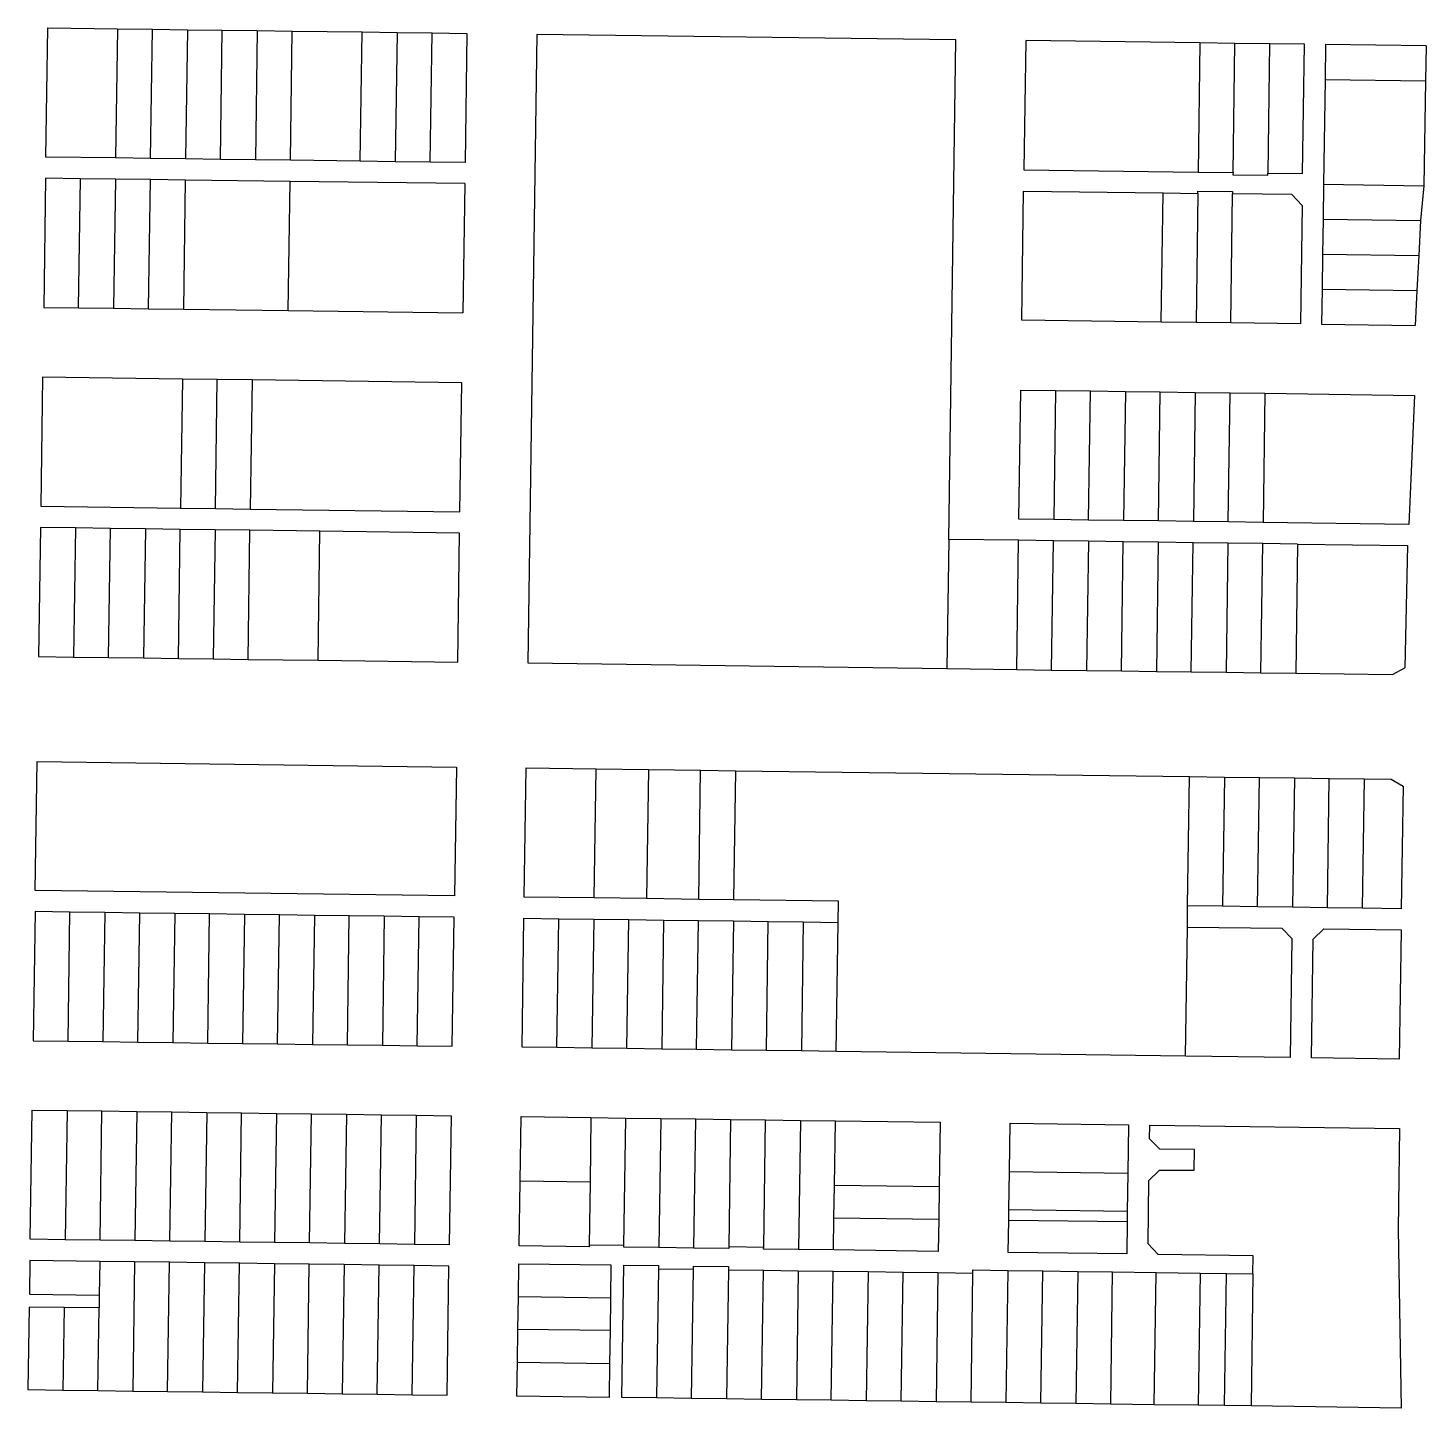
# Model space of a CAD drawing. Header units: inches. Extents: x 486468 to 494399, y 5455955 to 5460553.
# Drawn here: x 493946.4 to 494348.7, y 5456431.3 to 5456828.4 of the extents above; entities that cross this region are included whole.
import ezdxf

# ---------------------------------------------------------------- set-up
doc = ezdxf.new("R2010")
doc.units = ezdxf.units.IN
doc.header["$MEASUREMENT"] = 0
doc.layers.add('ParcelLines', color=10, linetype='Continuous')

msp = doc.modelspace()

# ---------------------------------------------------------------- linework, layer by layer
at = {"layer": 'ParcelLines', "color": 1}
for p, q in [((493951.497, 5456791.28), (493952.047, 5456828.43)), ((493952.047, 5456828.43), (493972.147, 5456828.17)), ((493972.147, 5456828.17), (493982.197, 5456828.041)), ((493981.647, 5456790.881), (493982.197, 5456828.041)), ((493982.197, 5456828.041), (493992.247, 5456827.911)), ((493992.247, 5456827.911), (494002.297, 5456827.781)), ((494002.297, 5456827.781), (494012.347, 5456827.661)), ((494012.347, 5456827.661), (494011.847, 5456790.481)), ((494012.347, 5456827.661), (494022.397, 5456827.531)), ((494022.397, 5456827.531), (494042.497, 5456827.271)), ((494041.997, 5456790.081), (494042.497, 5456827.271)), ((494042.497, 5456827.271), (494052.597, 5456827.141)), ((494052.597, 5456827.141), (494062.647, 5456827.012)), ((494062.647, 5456827.012), (494072.696, 5456826.882)), ((494072.696, 5456826.882), (494072.147, 5456789.682)), ((494092.796, 5456826.582), (494090.198, 5456645.684)), ((494213.396, 5456825.033), (494092.796, 5456826.582)), ((494211.347, 5456681.236), (494213.396, 5456825.033)), ((494233.546, 5456824.784), (494232.996, 5456787.635)), ((494283.645, 5456824.124), (494233.546, 5456824.784)), ((494283.645, 5456824.124), (494283.096, 5456786.966)), ((494293.645, 5456823.995), (494283.645, 5456824.124)), ((494303.645, 5456823.865), (494293.645, 5456823.995)), ((494303.645, 5456823.865), (494303.146, 5456786.686)), ((494313.695, 5456823.735), (494303.645, 5456823.865)), ((494313.146, 5456786.536), (494313.695, 5456823.735)), ((494319.795, 5456823.635), (494319.645, 5456813.585)), ((494348.694, 5456823.275), (494319.795, 5456823.635)), ((494348.694, 5456823.275), (494348.544, 5456813.235)), ((494319.645, 5456813.585), (494319.216, 5456783.436)), ((494319.645, 5456813.585), (494348.544, 5456813.235)), ((494348.544, 5456813.235), (494348.096, 5456783.036)), ((493971.597, 5456791.01), (493951.497, 5456791.28)), ((493981.647, 5456790.881), (493971.597, 5456791.01)), ((493991.697, 5456790.751), (493981.647, 5456790.881)), ((494001.747, 5456790.611), (493991.697, 5456790.751)), ((494011.847, 5456790.481), (494001.747, 5456790.611)), ((494021.897, 5456790.351), (494011.847, 5456790.481)), ((494041.997, 5456790.081), (494021.897, 5456790.351)), ((494052.047, 5456789.951), (494041.997, 5456790.081)), ((494062.097, 5456789.812), (494052.047, 5456789.951)), ((494072.147, 5456789.682), (494062.097, 5456789.812)), ((494232.996, 5456787.635), (494283.096, 5456786.966)), ((494283.096, 5456786.966), (494293.146, 5456786.836)), ((494293.146, 5456786.836), (494293.096, 5456786.186)), ((494303.146, 5456786.086), (494303.146, 5456786.686)), ((494303.146, 5456786.686), (494313.146, 5456786.536)), ((493951.447, 5456785.18), (493950.898, 5456748.031)), ((493961.497, 5456785.05), (493951.447, 5456785.18)), ((493971.547, 5456784.92), (493961.497, 5456785.05)), ((493981.597, 5456784.791), (493971.547, 5456784.92)), ((493991.647, 5456784.661), (493981.597, 5456784.791)), ((494021.797, 5456784.281), (493991.647, 5456784.661)), ((494072.047, 5456783.632), (494021.797, 5456784.281)), ((494072.047, 5456783.632), (494071.497, 5456746.433)), ((494293.096, 5456786.186), (494303.146, 5456786.086)), ((494319.216, 5456783.436), (494319.076, 5456773.386)), ((494319.216, 5456783.436), (494348.096, 5456783.036)), ((494348.096, 5456783.036), (494347.096, 5456772.986)), ((494232.396, 5456744.335), (494232.896, 5456781.485)), ((494232.896, 5456781.485), (494273.046, 5456780.965)), ((494272.446, 5456743.806), (494273.046, 5456780.965)), ((494273.046, 5456780.965), (494283.046, 5456780.836)), ((494283.046, 5456780.836), (494282.496, 5456743.676)), ((494283.046, 5456781.486), (494293.046, 5456781.336)), ((494283.046, 5456780.836), (494283.046, 5456781.486)), ((494292.496, 5456743.546), (494293.046, 5456780.736)), ((494293.046, 5456781.336), (494293.046, 5456780.736)), ((494310.096, 5456780.486), (494293.046, 5456780.736)), ((494313.046, 5456777.386), (494310.096, 5456780.486)), ((494313.046, 5456777.386), (494312.546, 5456743.286)), ((494319.076, 5456773.386), (494318.926, 5456763.336)), ((494319.076, 5456773.386), (494347.096, 5456772.986)), ((494347.096, 5456772.986), (494346.576, 5456762.936)), ((494318.926, 5456763.336), (494318.786, 5456753.236)), ((494318.926, 5456763.336), (494346.576, 5456762.936)), ((494346.576, 5456762.936), (494346.066, 5456752.887)), ((494318.786, 5456753.236), (494318.646, 5456743.186)), ((494318.786, 5456753.236), (494346.066, 5456752.887)), ((494346.066, 5456752.887), (494345.546, 5456742.787)), ((493950.898, 5456748.031), (493960.948, 5456747.901)), ((493960.948, 5456747.901), (493970.998, 5456747.771)), ((493970.998, 5456747.771), (493981.048, 5456747.632)), ((493981.048, 5456747.632), (493991.098, 5456747.502)), ((493991.098, 5456747.502), (494021.248, 5456747.102)), ((494021.248, 5456747.102), (494071.497, 5456746.433)), ((494272.446, 5456743.806), (494232.396, 5456744.335)), ((494282.496, 5456743.676), (494272.446, 5456743.806)), ((494292.496, 5456743.546), (494282.496, 5456743.676)), ((494312.546, 5456743.286), (494292.496, 5456743.546)), ((494318.646, 5456743.186), (494345.546, 5456742.787)), ((493950.598, 5456727.931), (493950.048, 5456690.782)), ((493990.798, 5456727.392), (493950.598, 5456727.931)), ((494000.848, 5456727.262), (493990.798, 5456727.392)), ((494010.898, 5456727.132), (494000.848, 5456727.262)), ((494010.898, 5456727.132), (494010.348, 5456689.983)), ((494071.198, 5456726.333), (494010.898, 5456727.132)), ((494070.648, 5456689.184), (494071.198, 5456726.333)), ((494231.547, 5456687.086), (494232.096, 5456724.235)), ((494232.096, 5456724.235), (494242.096, 5456724.105)), ((494242.096, 5456724.105), (494241.597, 5456686.946)), ((494242.096, 5456724.105), (494252.146, 5456723.965)), ((494251.597, 5456686.816), (494252.146, 5456723.965)), ((494252.146, 5456723.965), (494262.196, 5456723.825)), ((494262.196, 5456723.825), (494261.646, 5456686.687)), ((494262.196, 5456723.825), (494272.196, 5456723.696)), ((494271.696, 5456686.547), (494272.196, 5456723.696)), ((494272.196, 5456723.696), (494282.246, 5456723.556)), ((494282.246, 5456723.556), (494281.746, 5456686.407)), ((494282.246, 5456723.556), (494292.296, 5456723.426)), ((494291.746, 5456686.277), (494292.296, 5456723.426)), ((494292.296, 5456723.426), (494302.346, 5456723.286)), ((494302.346, 5456723.286), (494301.796, 5456686.137)), ((494302.346, 5456723.286), (494345.399, 5456722.705)), ((494345.399, 5456722.705), (494343.724, 5456685.571)), ((493950.048, 5456690.782), (493990.248, 5456690.253)), ((493990.248, 5456690.253), (494000.298, 5456690.123)), ((494000.298, 5456690.123), (494010.348, 5456689.983)), ((494010.348, 5456689.983), (494070.648, 5456689.184)), ((494241.597, 5456686.946), (494231.547, 5456687.086)), ((494251.597, 5456686.816), (494241.597, 5456686.946)), ((494261.646, 5456686.687), (494251.597, 5456686.816)), ((494271.696, 5456686.547), (494261.646, 5456686.687)), ((494281.746, 5456686.407), (494271.696, 5456686.547)), ((494291.746, 5456686.277), (494281.746, 5456686.407)), ((494301.796, 5456686.137), (494291.746, 5456686.277)), ((494343.724, 5456685.571), (494301.796, 5456686.137)), ((493949.998, 5456684.682), (493949.449, 5456647.532)), ((493960.048, 5456684.542), (493949.998, 5456684.682)), ((493970.098, 5456684.413), (493960.048, 5456684.542)), ((493969.549, 5456647.263), (493970.098, 5456684.413)), ((493980.148, 5456684.283), (493970.098, 5456684.413)), ((493980.148, 5456684.283), (493979.599, 5456647.133)), ((493990.198, 5456684.143), (493980.148, 5456684.283)), ((494000.198, 5456684.013), (493990.198, 5456684.143)), ((494000.198, 5456684.013), (493999.698, 5456646.863)), ((494010.248, 5456683.883), (494000.198, 5456684.013)), ((494009.748, 5456646.733), (494010.248, 5456683.883)), ((494030.348, 5456683.613), (494010.248, 5456683.883)), ((494029.848, 5456646.463), (494030.348, 5456683.613)), ((494070.548, 5456683.084), (494030.348, 5456683.613)), ((494070.048, 5456645.934), (494070.548, 5456683.084)), ((494211.347, 5456681.236), (494210.797, 5456644.086)), ((494231.447, 5456680.986), (494211.347, 5456681.236)), ((494230.897, 5456643.786), (494231.447, 5456680.986)), ((494241.497, 5456680.846), (494231.447, 5456680.986)), ((494240.947, 5456643.656), (494241.497, 5456680.846)), ((494251.547, 5456680.717), (494241.497, 5456680.846)), ((494251.547, 5456680.717), (494250.997, 5456643.527)), ((494261.547, 5456680.577), (494251.547, 5456680.717)), ((494261.047, 5456643.397), (494261.547, 5456680.577)), ((494271.597, 5456680.437), (494261.547, 5456680.577)), ((494271.597, 5456680.437), (494271.097, 5456643.257)), ((494281.646, 5456680.307), (494271.597, 5456680.437)), ((494281.097, 5456643.127), (494281.646, 5456680.307)), ((494291.696, 5456680.177), (494281.646, 5456680.307)), ((494291.696, 5456680.177), (494291.147, 5456642.997)), ((494301.696, 5456680.037), (494291.696, 5456680.177)), ((494301.197, 5456642.867), (494301.696, 5456680.037)), ((494311.746, 5456679.897), (494301.696, 5456680.037)), ((494311.746, 5456679.897), (494311.247, 5456642.738)), ((494311.746, 5456679.897), (494343.396, 5456679.488)), ((494343.396, 5456679.488), (494342.587, 5456644.328)), ((493949.449, 5456647.532), (493959.499, 5456647.402)), ((493959.499, 5456647.402), (493969.549, 5456647.263)), ((493969.549, 5456647.263), (493979.599, 5456647.133)), ((493979.599, 5456647.133), (493989.648, 5456647.003)), ((493989.648, 5456647.003), (493999.698, 5456646.863)), ((493999.698, 5456646.863), (494009.748, 5456646.733)), ((494009.748, 5456646.733), (494029.848, 5456646.463)), ((494029.848, 5456646.463), (494070.048, 5456645.934)), ((494090.198, 5456645.684), (494210.797, 5456644.086)), ((494210.797, 5456644.086), (494230.897, 5456643.786)), ((494230.897, 5456643.786), (494240.947, 5456643.656)), ((494240.947, 5456643.656), (494250.997, 5456643.527)), ((494250.997, 5456643.527), (494261.047, 5456643.397)), ((494261.047, 5456643.397), (494271.097, 5456643.257)), ((494271.097, 5456643.257), (494281.097, 5456643.127)), ((494281.097, 5456643.127), (494291.147, 5456642.997)), ((494291.147, 5456642.997), (494301.197, 5456642.867)), ((494301.197, 5456642.867), (494311.247, 5456642.738)), ((494311.247, 5456642.738), (494339.077, 5456642.378)), ((494339.077, 5456642.378), (494342.587, 5456644.328)), ((493948.45, 5456580.233), (493948.999, 5456617.383)), ((493948.999, 5456617.383), (494069.649, 5456615.735)), ((494069.649, 5456615.735), (494069.099, 5456578.635)), ((494089.199, 5456578.335), (494089.748, 5456615.485)), ((494089.748, 5456615.485), (494109.848, 5456615.226)), ((494109.848, 5456615.226), (494124.898, 5456615.026)), ((494124.898, 5456615.026), (494139.948, 5456614.826)), ((494139.948, 5456614.826), (494149.948, 5456614.696)), ((494149.948, 5456614.696), (494280.647, 5456612.978)), ((494280.097, 5456575.788), (494280.647, 5456612.978)), ((494280.647, 5456612.978), (494290.697, 5456612.848)), ((494290.697, 5456612.848), (494290.147, 5456575.658)), ((494290.697, 5456612.848), (494300.747, 5456612.718)), ((494300.197, 5456575.519), (494300.747, 5456612.718)), ((494300.747, 5456612.718), (494310.797, 5456612.589)), ((494310.797, 5456612.589), (494310.247, 5456575.389)), ((494310.797, 5456612.589), (494320.847, 5456612.459)), ((494320.297, 5456575.259), (494320.847, 5456612.459)), ((494320.847, 5456612.459), (494330.897, 5456612.329)), ((494330.897, 5456612.329), (494330.347, 5456575.129)), ((494330.897, 5456612.329), (494338.63, 5456612.226)), ((494338.63, 5456612.226), (494342.101, 5456610.19)), ((494342.101, 5456610.19), (494341.58, 5456574.979)), ((494069.099, 5456578.635), (493948.45, 5456580.233)), ((494109.299, 5456578.066), (494089.199, 5456578.335)), ((494124.349, 5456577.866), (494109.299, 5456578.066)), ((494139.399, 5456577.666), (494124.349, 5456577.866)), ((494149.449, 5456577.536), (494139.399, 5456577.666)), ((494179.599, 5456577.137), (494149.449, 5456577.536)), ((494179.499, 5456571.037), (494179.599, 5456577.137)), ((493948.4, 5456574.133), (493947.851, 5456536.984)), ((493958.45, 5456573.993), (493948.4, 5456574.133)), ((493968.499, 5456573.864), (493958.45, 5456573.993)), ((493978.549, 5456573.734), (493968.499, 5456573.864)), ((493978, 5456536.585), (493978.549, 5456573.734)), ((493988.599, 5456573.594), (493978.549, 5456573.734)), ((493998.649, 5456573.464), (493988.599, 5456573.594)), ((494008.699, 5456573.334), (493998.649, 5456573.464)), ((494008.699, 5456573.334), (494008.149, 5456536.185)), ((494018.749, 5456573.194), (494008.699, 5456573.334)), ((494028.799, 5456573.065), (494018.749, 5456573.194)), ((494038.849, 5456572.935), (494028.799, 5456573.065)), ((494280.008, 5456569.695), (494280.097, 5456575.788)), ((494290.147, 5456575.658), (494280.097, 5456575.788)), ((494300.197, 5456575.519), (494290.147, 5456575.658)), ((494310.247, 5456575.389), (494300.197, 5456575.519)), ((494320.297, 5456575.259), (494310.247, 5456575.389)), ((494330.347, 5456575.129), (494320.297, 5456575.259)), ((494341.58, 5456574.979), (494330.347, 5456575.129)), ((494038.299, 5456535.786), (494038.849, 5456572.935)), ((494048.899, 5456572.795), (494038.849, 5456572.935)), ((494058.949, 5456572.665), (494048.899, 5456572.795)), ((494068.999, 5456572.535), (494058.949, 5456572.665)), ((494068.449, 5456535.386), (494068.999, 5456572.535)), ((494088.549, 5456535.137), (494089.099, 5456572.235)), ((494089.099, 5456572.235), (494099.149, 5456572.106)), ((494098.599, 5456534.997), (494099.149, 5456572.106)), ((494099.149, 5456572.106), (494109.199, 5456571.966)), ((494109.199, 5456571.966), (494108.649, 5456534.857)), ((494109.199, 5456571.966), (494119.249, 5456571.836)), ((494118.699, 5456534.717), (494119.249, 5456571.836)), ((494119.249, 5456571.836), (494129.299, 5456571.706)), ((494129.299, 5456571.706), (494128.749, 5456534.587)), ((494129.299, 5456571.706), (494139.349, 5456571.566)), ((494138.799, 5456534.447), (494139.349, 5456571.566)), ((494139.349, 5456571.566), (494149.399, 5456571.436)), ((494149.399, 5456571.436), (494148.849, 5456534.307)), ((494149.399, 5456571.436), (494159.399, 5456571.307)), ((494158.899, 5456534.168), (494159.399, 5456571.307)), ((494159.399, 5456571.307), (494169.449, 5456571.167)), ((494169.449, 5456571.167), (494179.499, 5456571.037)), ((494178.949, 5456533.888), (494179.499, 5456571.037)), ((494279.462, 5456532.505), (494280.008, 5456569.695)), ((494280.008, 5456569.695), (494307.205, 5456569.337)), ((494307.205, 5456569.337), (494310.159, 5456566.3)), ((494316.252, 5456566.219), (494319.295, 5456569.178)), ((494319.295, 5456569.178), (494341.532, 5456568.884)), ((494309.654, 5456532.118), (494310.159, 5456566.3)), ((494315.747, 5456532.04), (494316.252, 5456566.219)), ((494341.532, 5456568.884), (494340.982, 5456531.685)), ((493947.851, 5456536.984), (493957.901, 5456536.855)), ((493957.901, 5456536.855), (493967.951, 5456536.725)), ((493967.951, 5456536.725), (493978, 5456536.585)), ((493978, 5456536.585), (493988.05, 5456536.455)), ((493988.05, 5456536.455), (493998.099, 5456536.315)), ((493998.099, 5456536.315), (494008.149, 5456536.185)), ((494008.149, 5456536.185), (494018.199, 5456536.055)), ((494018.199, 5456536.055), (494028.249, 5456535.926)), ((494028.249, 5456535.926), (494038.299, 5456535.786)), ((494038.299, 5456535.786), (494048.349, 5456535.656)), ((494048.349, 5456535.656), (494058.399, 5456535.526)), ((494058.399, 5456535.526), (494068.449, 5456535.386)), ((494098.599, 5456534.997), (494088.549, 5456535.137)), ((494108.649, 5456534.857), (494098.599, 5456534.997)), ((494118.699, 5456534.717), (494108.649, 5456534.857)), ((494128.749, 5456534.587), (494118.699, 5456534.717)), ((494138.799, 5456534.447), (494128.749, 5456534.587)), ((494148.849, 5456534.307), (494138.799, 5456534.447)), ((494158.899, 5456534.168), (494148.849, 5456534.307)), ((494168.949, 5456534.028), (494158.899, 5456534.168)), ((494178.949, 5456533.888), (494168.949, 5456534.028)), ((494279.462, 5456532.505), (494178.949, 5456533.888)), ((494309.654, 5456532.118), (494279.462, 5456532.505)), ((494340.982, 5456531.685), (494315.747, 5456532.04)), ((493947.015, 5456479.852), (493947.57, 5456517.037)), ((493947.57, 5456517.037), (493957.619, 5456516.901)), ((493957.619, 5456516.901), (493957.065, 5456479.718)), ((493957.619, 5456516.901), (493967.668, 5456516.764)), ((493967.114, 5456479.583), (493967.668, 5456516.764)), ((493967.668, 5456516.764), (493977.717, 5456516.628)), ((493977.717, 5456516.628), (493977.164, 5456479.449)), ((493977.717, 5456516.628), (493987.766, 5456516.491)), ((493987.213, 5456479.314), (493987.766, 5456516.491)), ((493987.766, 5456516.491), (493997.815, 5456516.354)), ((493997.815, 5456516.354), (493997.263, 5456479.18)), ((493997.815, 5456516.354), (494007.863, 5456516.218)), ((494007.313, 5456479.045), (494007.863, 5456516.218)), ((494007.863, 5456516.218), (494017.912, 5456516.081)), ((494017.912, 5456516.081), (494017.362, 5456478.911)), ((494017.912, 5456516.081), (494027.961, 5456515.944)), ((494027.412, 5456478.776), (494027.961, 5456515.944)), ((494027.961, 5456515.944), (494038.01, 5456515.808)), ((494038.01, 5456515.808), (494037.461, 5456478.642)), ((494038.01, 5456515.808), (494048.059, 5456515.671)), ((494047.511, 5456478.507), (494048.059, 5456515.671)), ((494048.059, 5456515.671), (494058.108, 5456515.535)), ((494058.108, 5456515.535), (494057.56, 5456478.373)), ((494058.108, 5456515.535), (494068.157, 5456515.398)), ((494068.157, 5456515.398), (494067.61, 5456478.238)), ((494088.007, 5456496.566), (494088.286, 5456515.153)), ((494088.286, 5456515.153), (494108.385, 5456514.879)), ((494108.385, 5456514.879), (494108.107, 5456496.294)), ((494108.385, 5456514.879), (494118.434, 5456514.743)), ((494117.887, 5456478.029), (494118.434, 5456514.743)), ((494118.434, 5456514.743), (494128.484, 5456514.606)), ((494128.484, 5456514.606), (494127.931, 5456477.437)), ((494128.484, 5456514.606), (494138.533, 5456514.469)), ((494137.981, 5456477.301), (494138.533, 5456514.469)), ((494138.533, 5456514.469), (494148.583, 5456514.332)), ((494148.583, 5456514.332), (494148.039, 5456477.622)), ((494148.583, 5456514.332), (494158.633, 5456514.195)), ((494158.09, 5456477.487), (494158.633, 5456514.195)), ((494158.633, 5456514.195), (494168.682, 5456514.058)), ((494168.682, 5456514.058), (494168.133, 5456476.894)), ((494168.682, 5456514.058), (494178.732, 5456513.921)), ((494178.458, 5456495.34), (494178.732, 5456513.921)), ((494178.732, 5456513.921), (494208.88, 5456513.51)), ((494208.88, 5456513.51), (494208.608, 5456494.931)), ((494228.805, 5456499.324), (494229.005, 5456513.224)), ((494229.005, 5456513.224), (494263.105, 5456512.774)), ((494263.105, 5456512.774), (494262.895, 5456498.874)), ((494269.105, 5456508.774), (494269.205, 5456512.674)), ((494272.105, 5456505.774), (494269.105, 5456508.774)), ((494269.205, 5456512.674), (494341.104, 5456511.726)), ((494341.104, 5456511.726), (494340.705, 5456482.726)), ((494282.105, 5456505.725), (494272.105, 5456505.774)), ((494282.005, 5456499.725), (494282.105, 5456505.725)), ((494228.635, 5456488.324), (494228.805, 5456499.324)), ((494228.805, 5456499.324), (494262.895, 5456498.874)), ((494262.895, 5456498.874), (494262.735, 5456487.824)), ((494268.705, 5456478.525), (494268.955, 5456496.774)), ((494268.955, 5456496.774), (494272.005, 5456499.774)), ((494272.005, 5456499.774), (494282.005, 5456499.725)), ((494087.728, 5456477.979), (494088.007, 5456496.566)), ((494108.107, 5456496.294), (494088.007, 5456496.566)), ((494108.107, 5456496.294), (494107.836, 5456478.165)), ((494178.321, 5456486.049), (494178.458, 5456495.34)), ((494208.608, 5456494.931), (494178.458, 5456495.34)), ((494208.608, 5456494.931), (494208.472, 5456485.641)), ((494178.184, 5456476.758), (494178.321, 5456486.049)), ((494178.321, 5456486.049), (494208.472, 5456485.641)), ((494208.472, 5456485.641), (494208.336, 5456476.351)), ((494228.455, 5456476.074), (494228.595, 5456485.374)), ((494228.595, 5456485.374), (494228.635, 5456488.324)), ((494228.595, 5456485.374), (494262.695, 5456484.924)), ((494262.735, 5456487.824), (494228.635, 5456488.324)), ((494262.695, 5456484.924), (494262.555, 5456475.624)), ((494262.735, 5456487.824), (494262.695, 5456484.924)), ((494340.705, 5456482.726), (494341.555, 5456431.277)), ((493957.065, 5456479.718), (493947.015, 5456479.852)), ((493967.114, 5456479.583), (493957.065, 5456479.718)), ((493977.164, 5456479.449), (493967.114, 5456479.583)), ((493987.213, 5456479.314), (493977.164, 5456479.449)), ((493997.263, 5456479.18), (493987.213, 5456479.314)), ((494007.313, 5456479.045), (493997.263, 5456479.18)), ((494017.362, 5456478.911), (494007.313, 5456479.045)), ((494027.412, 5456478.776), (494017.362, 5456478.911)), ((494037.461, 5456478.642), (494027.412, 5456478.776)), ((494047.511, 5456478.507), (494037.461, 5456478.642)), ((494057.56, 5456478.373), (494047.511, 5456478.507)), ((494067.61, 5456478.238), (494057.56, 5456478.373)), ((494107.829, 5456477.708), (494087.728, 5456477.979)), ((494107.836, 5456478.165), (494107.829, 5456477.708)), ((494117.887, 5456478.029), (494107.836, 5456478.165)), ((494117.88, 5456477.572), (494117.887, 5456478.029)), ((494127.931, 5456477.437), (494117.88, 5456477.572)), ((494137.981, 5456477.301), (494127.931, 5456477.437)), ((494148.032, 5456477.165), (494137.981, 5456477.301)), ((494148.039, 5456477.622), (494148.032, 5456477.165)), ((494158.09, 5456477.487), (494148.039, 5456477.622)), ((494158.083, 5456477.03), (494158.09, 5456477.487)), ((494168.133, 5456476.894), (494158.083, 5456477.03)), ((494178.184, 5456476.758), (494168.133, 5456476.894)), ((494208.336, 5456476.351), (494178.184, 5456476.758)), ((494271.655, 5456475.475), (494268.705, 5456478.525)), ((493946.924, 5456473.76), (493946.779, 5456464.006)), ((493967.024, 5456473.491), (493946.924, 5456473.76)), ((493967.024, 5456473.491), (493966.878, 5456463.738)), ((493977.073, 5456473.356), (493967.024, 5456473.491)), ((493977.073, 5456473.356), (493976.52, 5456436.177)), ((493987.123, 5456473.221), (493977.073, 5456473.356)), ((493986.571, 5456436.045), (493987.123, 5456473.221)), ((493997.173, 5456473.087), (493987.123, 5456473.221)), ((493997.173, 5456473.087), (493996.621, 5456435.912)), ((494007.222, 5456472.952), (493997.173, 5456473.087)), ((494006.671, 5456435.78), (494007.222, 5456472.952)), ((494017.272, 5456472.818), (494007.222, 5456472.952)), ((494017.272, 5456472.818), (494016.722, 5456435.648)), ((494027.322, 5456472.683), (494017.272, 5456472.818)), ((494026.772, 5456435.515), (494027.322, 5456472.683)), ((494037.371, 5456472.549), (494027.322, 5456472.683)), ((494037.371, 5456472.549), (494036.823, 5456435.383)), ((494047.421, 5456472.414), (494037.371, 5456472.549)), ((494087.508, 5456463.36), (494087.65, 5456472.8)), ((494087.65, 5456472.8), (494114.147, 5456472.443)), ((494262.555, 5456475.624), (494228.455, 5456476.074)), ((494298.955, 5456475.125), (494271.655, 5456475.475)), ((494298.855, 5456469.925), (494298.955, 5456475.125)), ((494046.873, 5456435.25), (494047.421, 5456472.414)), ((494057.471, 5456472.28), (494047.421, 5456472.414)), ((494056.924, 5456435.118), (494057.471, 5456472.28)), ((494067.52, 5456472.145), (494057.471, 5456472.28)), ((494066.974, 5456434.985), (494067.52, 5456472.145)), ((494114.147, 5456472.443), (494114.006, 5456463.004)), ((494117.235, 5456434.309), (494117.803, 5456472.393)), ((494117.803, 5456472.393), (494127.854, 5456472.258)), ((494127.84, 5456471.344), (494127.287, 5456434.174)), ((494127.854, 5456472.258), (494127.84, 5456471.344)), ((494127.84, 5456471.344), (494137.891, 5456471.208)), ((494137.339, 5456434.04), (494137.891, 5456471.208)), ((494137.891, 5456471.208), (494137.904, 5456472.122)), ((494137.904, 5456472.122), (494147.955, 5456471.986)), ((494147.942, 5456471.072), (494147.391, 5456433.905)), ((494147.955, 5456471.986), (494147.942, 5456471.072)), ((494147.942, 5456471.072), (494157.993, 5456470.937)), ((494157.443, 5456433.771), (494157.993, 5456470.937)), ((494157.993, 5456470.937), (494168.044, 5456470.801)), ((494168.044, 5456470.801), (494167.495, 5456433.637)), ((494168.044, 5456470.801), (494178.094, 5456470.665)), ((494177.547, 5456433.502), (494178.094, 5456470.665)), ((494178.094, 5456470.665), (494188.145, 5456470.53)), ((494188.145, 5456470.53), (494187.599, 5456433.368)), ((494188.145, 5456470.53), (494198.196, 5456470.394)), ((494197.651, 5456433.234), (494198.196, 5456470.394)), ((494198.196, 5456470.394), (494208.247, 5456470.258)), ((494208.247, 5456470.258), (494207.703, 5456433.099)), ((494208.247, 5456470.258), (494218.298, 5456470.123)), ((494217.755, 5456432.965), (494218.298, 5456470.123)), ((494218.298, 5456470.123), (494218.305, 5456471.024)), ((494218.305, 5456471.024), (494228.355, 5456470.884)), ((494228.355, 5456470.884), (494227.805, 5456432.825)), ((494228.355, 5456470.884), (494238.405, 5456470.754)), ((494237.855, 5456432.685), (494238.405, 5456470.754)), ((494238.405, 5456470.754), (494248.455, 5456470.614)), ((494248.455, 5456470.614), (494247.905, 5456432.545)), ((494248.455, 5456470.614), (494258.505, 5456470.474)), ((494257.955, 5456432.416), (494258.505, 5456470.474)), ((494258.505, 5456470.474), (494271.005, 5456470.305)), ((494270.455, 5456432.246), (494271.005, 5456470.305)), ((494271.005, 5456470.305), (494283.655, 5456470.135)), ((494283.655, 5456470.135), (494283.105, 5456432.076)), ((494283.655, 5456470.135), (494291.255, 5456470.025)), ((494290.705, 5456431.976), (494291.255, 5456470.025)), ((494291.255, 5456470.025), (494298.855, 5456469.925)), ((494298.855, 5456469.925), (494298.355, 5456431.866)), ((493946.779, 5456464.006), (493966.878, 5456463.738)), ((493966.878, 5456463.738), (493966.824, 5456460.082)), ((494087.367, 5456453.92), (494087.508, 5456463.36)), ((494087.508, 5456463.36), (494114.006, 5456463.004)), ((494114.006, 5456463.004), (494113.865, 5456453.564)), ((493946.724, 5456460.35), (493946.369, 5456436.575)), ((493956.774, 5456460.216), (493946.724, 5456460.35)), ((493956.774, 5456460.216), (493956.419, 5456436.442)), ((493966.824, 5456460.082), (493956.774, 5456460.216)), ((493966.47, 5456436.31), (493966.824, 5456460.082)), ((494087.225, 5456444.48), (494087.367, 5456453.92)), ((494113.865, 5456453.564), (494087.367, 5456453.92)), ((494113.865, 5456453.564), (494113.724, 5456444.125)), ((494087.078, 5456434.712), (494087.225, 5456444.48)), ((494087.225, 5456444.48), (494113.724, 5456444.125)), ((494113.724, 5456444.125), (494113.578, 5456434.357)), ((493946.369, 5456436.575), (493956.419, 5456436.442)), ((493956.419, 5456436.442), (493966.47, 5456436.31)), ((493966.47, 5456436.31), (493976.52, 5456436.177)), ((493976.52, 5456436.177), (493986.571, 5456436.045)), ((493986.571, 5456436.045), (493996.621, 5456435.912)), ((493996.621, 5456435.912), (494006.671, 5456435.78)), ((494006.671, 5456435.78), (494016.722, 5456435.648)), ((494016.722, 5456435.648), (494026.772, 5456435.515)), ((494026.772, 5456435.515), (494036.823, 5456435.383)), ((494036.823, 5456435.383), (494046.873, 5456435.25)), ((494046.873, 5456435.25), (494056.924, 5456435.118)), ((494056.924, 5456435.118), (494066.974, 5456434.985)), ((494113.578, 5456434.357), (494087.078, 5456434.712)), ((494127.287, 5456434.174), (494117.235, 5456434.309)), ((494137.339, 5456434.04), (494127.287, 5456434.174)), ((494147.391, 5456433.905), (494137.339, 5456434.04)), ((494157.443, 5456433.771), (494147.391, 5456433.905)), ((494167.495, 5456433.637), (494157.443, 5456433.771)), ((494177.547, 5456433.502), (494167.495, 5456433.637)), ((494187.599, 5456433.368), (494177.547, 5456433.502)), ((494197.651, 5456433.234), (494187.599, 5456433.368)), ((494207.703, 5456433.099), (494197.651, 5456433.234)), ((494217.755, 5456432.965), (494207.703, 5456433.099)), ((494227.805, 5456432.825), (494217.755, 5456432.965)), ((494237.855, 5456432.685), (494227.805, 5456432.825)), ((494247.905, 5456432.545), (494237.855, 5456432.685)), ((494257.955, 5456432.416), (494247.905, 5456432.545)), ((494270.455, 5456432.246), (494257.955, 5456432.416)), ((494283.105, 5456432.076), (494270.455, 5456432.246)), ((494290.705, 5456431.976), (494283.105, 5456432.076)), ((494298.355, 5456431.866), (494290.705, 5456431.976)), ((494341.555, 5456431.277), (494298.355, 5456431.866))]:
    msp.add_line(p, q, dxfattribs=at)
for points in [[(493972.147, 5456828.17), (493971.597, 5456791.03), (493971.597, 5456791.01)], [(493992.247, 5456827.911), (493991.697, 5456790.781), (493991.697, 5456790.751)], [(494001.747, 5456790.611), (494001.747, 5456790.631), (494002.297, 5456827.781)], [(494021.897, 5456790.351), (494021.897, 5456790.381), (494022.397, 5456827.531)], [(494052.597, 5456827.141), (494052.597, 5456827.131), (494052.047, 5456789.981), (494052.047, 5456789.951)], [(494062.097, 5456789.812), (494062.097, 5456789.832), (494062.647, 5456826.982), (494062.647, 5456827.012)], [(494293.146, 5456786.836), (494293.645, 5456823.985), (494293.645, 5456823.995)], [(493960.948, 5456747.901), (493960.948, 5456747.931), (493961.497, 5456785.05)], [(493971.547, 5456784.92), (493970.998, 5456747.781), (493970.998, 5456747.771)], [(493981.048, 5456747.632), (493981.597, 5456784.781), (493981.597, 5456784.791)], [(493991.647, 5456784.661), (493991.098, 5456747.532), (493991.098, 5456747.502)], [(494021.248, 5456747.102), (494021.248, 5456747.132), (494021.797, 5456784.281)], [(493990.798, 5456727.392), (493990.798, 5456727.382), (493990.248, 5456690.253)], [(494000.298, 5456690.123), (494000.298, 5456690.133), (494000.848, 5456727.262)], [(493960.048, 5456684.542), (493960.048, 5456684.532), (493959.499, 5456647.402)], [(493989.648, 5456647.003), (493990.198, 5456684.133), (493990.198, 5456684.143)], [(494109.299, 5456578.066), (494109.299, 5456578.086), (494109.848, 5456615.226)], [(494124.898, 5456615.026), (494124.349, 5456577.886), (494124.349, 5456577.866)], [(494139.399, 5456577.666), (494139.399, 5456577.686), (494139.948, 5456614.826)], [(494149.948, 5456614.696), (494149.948, 5456614.686), (494149.449, 5456577.536)], [(493957.901, 5456536.855), (493957.901, 5456536.885), (493958.45, 5456573.983), (493958.45, 5456573.993)], [(493968.499, 5456573.864), (493967.951, 5456536.735), (493967.951, 5456536.725)], [(493988.599, 5456573.594), (493988.599, 5456573.584), (493988.05, 5456536.485), (493988.05, 5456536.455)], [(493998.099, 5456536.315), (493998.099, 5456536.335), (493998.649, 5456573.464)], [(494018.199, 5456536.055), (494018.199, 5456536.085), (494018.749, 5456573.184), (494018.749, 5456573.194)], [(494028.799, 5456573.065), (494028.249, 5456535.936), (494028.249, 5456535.926)], [(494048.899, 5456572.795), (494048.899, 5456572.785), (494048.349, 5456535.656)], [(494058.399, 5456535.526), (494058.399, 5456535.536), (494058.949, 5456572.665)], [(494169.449, 5456571.167), (494168.949, 5456534.038), (494168.949, 5456534.028)]]:
    msp.add_lwpolyline(points, dxfattribs=at)

doc.saveas('drawing.dxf')
